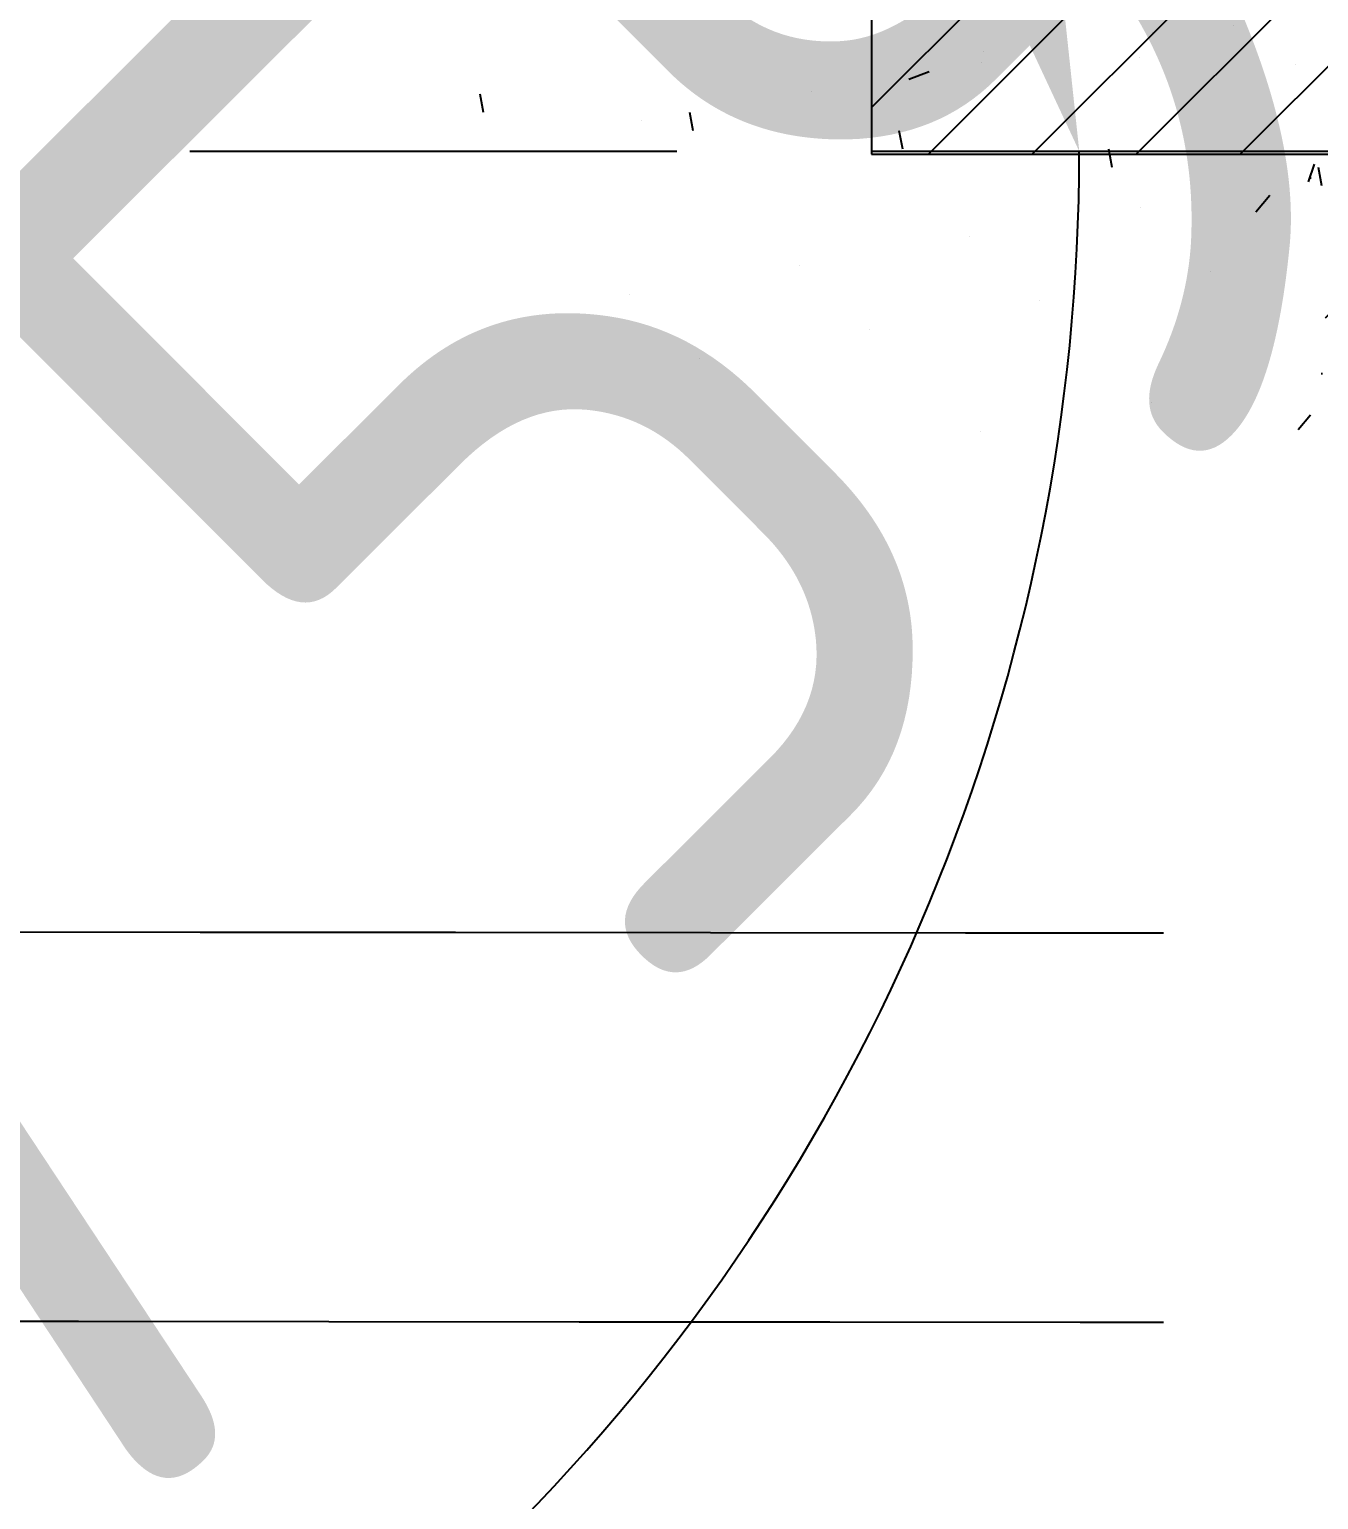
# Model space of a CAD drawing. Header units: inches. Extents: x 0 to 1813292486, y 0 to 3473589894.
# Drawn here: x 600598304 to 600598965, y 3473201527 to 3473202282 of the extents above; entities that cross this region are included whole.
import ezdxf

# ---------------------------------------------------------------- set-up
doc = ezdxf.new("R2010")
doc.units = ezdxf.units.IN
doc.header["$LTSCALE"] = 1000
doc.header["$MEASUREMENT"] = 0
doc.linetypes.add('AX-MALL-DIM-P02$0$DASH', pattern=[0.35, 0.25, -0.1])
doc.linetypes.add('AX-MALL-WALL-P02-QT$0$DASH', pattern=[0.35, 0.25, -0.1])
for name, color, linetype in [('A-Anno-Note', 241, 'Continuous'), ('AX-MALL-DIM-P02$0$A-Anno-Dims', 3, 'Continuous'), ('AX-MALL-DIM-P02$0$A-Detl-Patt', 8, 'Continuous'), ('AX-MALL-P02-200$0$A-Anno-Note', 241, 'Continuous'), ('AX-MALL-WALL-P02$0$A-Anno-Note', 241, 'Continuous'), ('AX-MALL-WALL-P02-QT$0$A-Curt', 151, 'Continuous'), ('AX-MALL-WALL-P02-QT$0$A-Detl-Patt', 8, 'Continuous'), ('AX-MALL-WALL-P02-QT$0$A-Detl-Thin', 131, 'Continuous'), ('SX-MALL-WALL-L-2F~3F$0$S-COLU', 30, 'Continuous'), ('SX-MALL-WALL-L-2F~3F$0$S-PATT-WALL', 83, 'Continuous')]:
    doc.layers.add(name, color=color, linetype=linetype)
doc.styles.add('AX-MALL-DIM-P02$0$_TCH_DIM_T3', font='gbenor.shx')
doc.dimstyles.new('AX-MALL-DIM-P02$0$_TCH_ARROW&&180', dxfattribs={"dimtxt": 535.5, "dimasz": 540, "dimexe": 450, "dimexo": 450, "dimgap": 137.25, "dimtad": 1, "dimdec": 0, "dimzin": 0, "dimdsep": 46, "dimtxsty": 'AX-MALL-DIM-P02$0$_TCH_DIM_T3', "dimcen": 0.09, "dimclrt": 7, "dimaunit": 1, "dimadec": 3, "dimazin": 2, "dimtfac": 1, "dimtdec": 0, "dimtix": 1, "dimtmove": 2, "dimatfit": 3, "dimfxl": 500, "dimtolj": 1, "dimtzin": 0, "dimarcsym": 0})

# ---------------------------------------------------------------- blocks, each defined once
blk = doc.blocks.new('AX-MALL-WALL-P02-QT$0$tj')
at = {"layer": 'AX-MALL-WALL-P02-QT$0$A-Detl-Patt'}
h = blk.add_hatch(dxfattribs=at)
h.set_pattern_fill('STEEL', color=256, scale=100.0000000000001, angle=50.43183869082386)
h.set_pattern_definition([(75.00000000004839, (-14278.19445574284, 156289.8254051208), (-153.3407249234246, 41.08752340989569), []), (75.00000000004839, (-14317.88195610046, 156358.5661673546), (-153.3407249234246, 41.08752340989569), [])])
edge = h.paths.add_edge_path()
edge.add_line((88101.273016572, 47666.64152574539), (87883.93542659283, 47459.84604215622))
edge.add_line((87883.93542659283, 47459.84604215622), (91571.54751467705, 43584.64122533798))
edge.add_arc((262949.389629302, 558937.705083496), 543101.4133620498, 251.6057364187558, 260.0288666978238)
edge.add_arc((172180.8466627672, -2862.146247219684), 27099.9982179492, 64.7128659603706, 96.9316049602786, ccw=False)
edge.add_arc((262948.9730309481, 558936.3205539446), 543099.9677998082, 261.6155114784545, 271.7251478115656)
edge.add_line((279298.9759148359, 16082.51663446426), (279298.9759315252, 16382.65274763107))
edge.add_arc((262948.9742454757, 558936.3204835369), 542799.9676941936, 261.62020364125146, 271.7261014454634, ccw=False)
edge.add_arc((172180.8456921196, -2862.14609140989), 27400.00151046549, 64.80631838577902, 96.83815911678944)
edge.add_arc((262949.394896181, 558937.7037490648), 542801.4137571028, 251.6136389015772, 260.02417327084333, ccw=False)
edge.add_line((91737.26096642017, 43845.69257831573), (88101.273016572, 47666.64152574539))
blk.add_lwpolyline([(88103.03003954887, 47737.33037519455), (87813.24658572674, 47461.60306501389), (91543.92713344097, 43541.13421487808, 0.03677856867194786), (168908.9495433569, 23989.2463850975, -0.1416543586965341), (183742.0972260237, 21592.70785188675, 0.04416604653312874), (279348.9759123325, 16034.00206041336), (279348.9759345055, 16434.18465709686, -0.04414427716130016), (183859.0483468771, 21979.79425859451, 0.1405450684183163), (168919.8474783897, 24393.46752309799, -0.03670519880877311), (91764.87840116024, 43889.20268630981), (88103.03007543087, 47737.33033752441)], format="xyb", dxfattribs=at)
blk.add_lwpolyline([(88101.273016572, 47666.64152574539), (87883.93542659283, 47459.84604215622), (91571.54751467705, 43584.64122533798, 0.0367693963449814), (168910.2986617088, 24039.77597379684, -0.1415142461245126), (183756.7420067787, 21641.08926153183, 0.04414024362697595), (279298.9759148359, 16082.51663446426), (279298.9759315252, 16382.65274763107, -0.04412389944666065), (183844.4648458958, 21931.40288829803, 0.1406825130026793), (168918.4574091434, 24342.94360637665, -0.03671436212623864), (91737.26096642017, 43845.69257831573)], format="xyb", close=True, dxfattribs=at)
blk = doc.blocks.new('SX-MALL-WALL-L-2F~3F')
at = {"layer": 'SX-MALL-WALL-L-2F~3F$0$S-PATT-WALL'}
h = blk.add_hatch(dxfattribs=at)
h.set_pattern_fill('钢筋混凝土', color=256, scale=15, pattern_type=2)
h.set_pattern_definition([(24.56816126897118, (600313218.5869668, 3473130394.142112), (-15.59158027413805, 34.10502345044068), []), (29.56816126897116, (600313218.5869668, 3473130394.142112), (97.53445418546843, -46.37920058067958), [11.25, -123.75]), (334.5681612689711, (600313218.5869668, 3473130394.142112), (19.88439785656707, 112.9961142691283), [9, -99]), (80.01956126897115, (600313226.7148379, 3473130390.277179), (117.4189030114315, 66.61682160370667), [9.5610285, -105.1713168]), (25.7523612689711, (600313229.0597517, 3473130422.254756), (141.3476151987025, -79.15081602295618), [16.87499999999999, -185.6249999999999]), (76.20376126897115, (600313240.8387154, 3473130415.658847), (182.3878363477913, 87.98253884876249), [14.3415432, -157.75695]), (330.7523612689712, (600313229.0597517, 3473130422.254756), (182.3877676883663, 87.98268128173007), [13.5, -148.5]), (0.5681612689711814, (600313240.4978777, 3473130409.990202), (62.82047313484725, -87.84980452382398), [11.25, -123.75]), (305.5681612689711, (600313240.4978777, 3473130409.990202), (72.17288947808169, 89.18848099628539), [9, -99]), (51.01956126897117, (600313245.7329124, 3473130402.669382), (134.9933625481983, 1.338571222877746), [9.5610285, -105.1713168]), (17.06816126897112, (600313218.5869668, 3473130394.142112), (19.14085718805359, 46.15589492260482), [0, -97.8, 0, -100.5, 0, -99.375]), (347.0681612689712, (600313218.5869668, 3473130394.142112), (57.63084703015332, 41.66442752021282), [0, -57.3, 0, -95.55, 0, -37.875]), (307.0681612689711, (600313187.2413683, 3473130405.819267), (73.85473998631473, -31.1234233745879), [0, -37.5, 0, -117, 0, -155.25]), (297.0681612689711, (600313173.1850461, 3473130411.055659), (87.21641675050711, -16.46683789322844), [0, -48.74999999999997, 0, -77.69999999999993, 0, -110.2499999999999])])
h.paths.add_polyline_path([(600397366.1773016, 3473056069.239797), (600398022.1389278, 3473055824.874844), (600398266.5039104, 3473056480.836546), (600397610.5422843, 3473056725.201499)])
at = {"layer": 'SX-MALL-WALL-L-2F~3F$0$S-COLU'}
blk.add_lwpolyline([(600397366.1773016, 3473056069.239797), (600398022.1389278, 3473055824.874844), (600398266.5039104, 3473056480.836546), (600397610.5422843, 3473056725.201499)], close=True, dxfattribs=at)
blk = doc.blocks.new('SX-MALL-WALL-2F~3F')
blk.add_blockref('SX-MALL-WALL-L-2F~3F', (0, 0))
blk = doc.blocks.new('AX-MALL-WALL-P02-QT')
at = {"layer": 'AX-MALL-WALL-P02-QT$0$A-Curt'}
for radius, start, end in [(1399.999999994555, 249.4351378560362, 339.5681612719945), (1466.666666683356, 249.435137851156, 339.5681612813335), (1533.33333344423, 249.3910181919609, 339.5681612716085), (1599.999999990943, 249.4351378566072, 339.568161277205)]:
    blk.add_arc((600396523.3046658, 3473056384.783507), radius, start, end, dxfattribs=at)
at = {"layer": 'AX-MALL-WALL-P02-QT$0$A-Detl-Thin', "linetype": 'AX-MALL-WALL-P02-QT$0$DASH', "ltscale": 3}
for points in [[(600393717.9055172, 3473057018.121277, 0.001944721105093784), (600397639.9953836, 3473055540.389144, 0.001178255200863886)], [(600393648.0848975, 3473056830.698236, 0.001908285290502435), (600397498.0189645, 3473055379.84439, 0.001908285290502435)]]:
    blk.add_lwpolyline(points, format="xyb", dxfattribs=at)
at = {"layer": 'AX-MALL-WALL-P02-QT$0$A-Detl-Thin'}
blk.add_blockref('SX-MALL-WALL-2F~3F', (0, 0), dxfattribs=at)
at = {"layer": 'AX-MALL-WALL-P02-QT$0$A-Detl-Thin', "rotation": 339.5681613091762}
blk.add_blockref('AX-MALL-WALL-P02-QT$0$tj', (600144118.6961328, 3473128496.287411), dxfattribs=at)
blk = doc.blocks.new('AX-MALL-WALL-P02')
at = {"layer": 'AX-MALL-WALL-P02$0$A-Anno-Note'}
blk.add_blockref('AX-MALL-WALL-P02-QT', (0, 0), dxfattribs=at)
blk = doc.blocks.new('*D1058')
at = {"layer": 'AX-MALL-DIM-P02$0$A-Anno-Dims', "color": 0, "lineweight": -2, "transparency": 16777216}
for p, q in [((600397146.5617862, 3473056152.60194), (600397044.9515452, 3473056190.454737)), ((600396289.6767118, 3473055762.067119), (600396327.7653139, 3473055863.589204))]:
    blk.add_line(p, q, dxfattribs=at)
for start, end in [(10.68390933376057, 41.79965733066955), (187.2036419189205, 218.3193899158295), (249.4351379127385, 339.5681613368515)]:
    blk.add_arc((600396523.3046649, 3473056384.783506), 1006.667889118195, start, end, dxfattribs=at)
at = {"layer": 'AX-MALL-DIM-P02$0$A-Anno-Dims', "color": 0, "transparency": 16777216}
for points in [[(600397602.1964252, 3473056563.763551), (600397422.8473039, 3473056579.057102), (600397466.6412115, 3473056033.362963)], [(600395786.5632048, 3473055833.302581), (600395680.450156, 3473055687.906498), (600396169.6949286, 3473055442.265393)]]:
    blk.add_solid(points, dxfattribs=at)
at = {"layer": 'AX-MALL-DIM-P02$0$A-Anno-Dims', "color": 7, "transparency": 16777216, "insert": (600396772.8280356, 3473055837.296213), "char_height": 535.5, "attachment_point": 5, "rotation": 24.501649607197464, "style": 'AX-MALL-DIM-P02$0$_TCH_DIM_T3'}
blk.add_mtext('\\A1;90°7\'59"', dxfattribs=at)
blk = doc.blocks.new('AX-MALL-DIM-P02')
at = {"layer": 'AX-MALL-DIM-P02$0$A-Detl-Patt', "linetype": 'AX-MALL-DIM-P02$0$DASH'}
blk.add_line((600397928.9368854, 3473055861.144259), (600396523.3046649, 3473056384.783506), dxfattribs=at)
at = {"layer": 'AX-MALL-DIM-P02$0$A-Anno-Dims'}
dim = blk.add_angular_dim_3p(base=(600397163.9470634, 3473055608.28009), center=(600396523.3046647, 3473056384.783507), p1=(600396131.6063266, 3473055340.743309), p2=(600397568.2514522, 3473055995.510167), dimstyle='AX-MALL-DIM-P02$0$_TCH_ARROW&&180', override={"dimgap": 0}, dxfattribs=at)
dim.commit()
dim.dimension.update_dxf_attribs({"geometry": '*D1058', "text_midpoint": (600396772.8280356, 3473055837.296213), "dimtype": 133, "text_rotation": 24.50164960719746})
blk = doc.blocks.new('AX-MALL-P02-200')
at = {"layer": 'AX-MALL-P02-200$0$A-Anno-Note'}
blk.add_blockref('AX-MALL-WALL-P02', (0, 0), dxfattribs=at)
blk.add_blockref('AX-MALL-DIM-P02', (0, 0), dxfattribs=at)

msp = doc.modelspace()

# ---------------------------------------------------------------- block references
at = {"layer": 'A-Anno-Note', "rotation": 20.43183869077545}
msp.add_blockref('AX-MALL-P02-200', (1250392458.527329, 9048125.682563305), dxfattribs=at)

doc.saveas('drawing.dxf')
